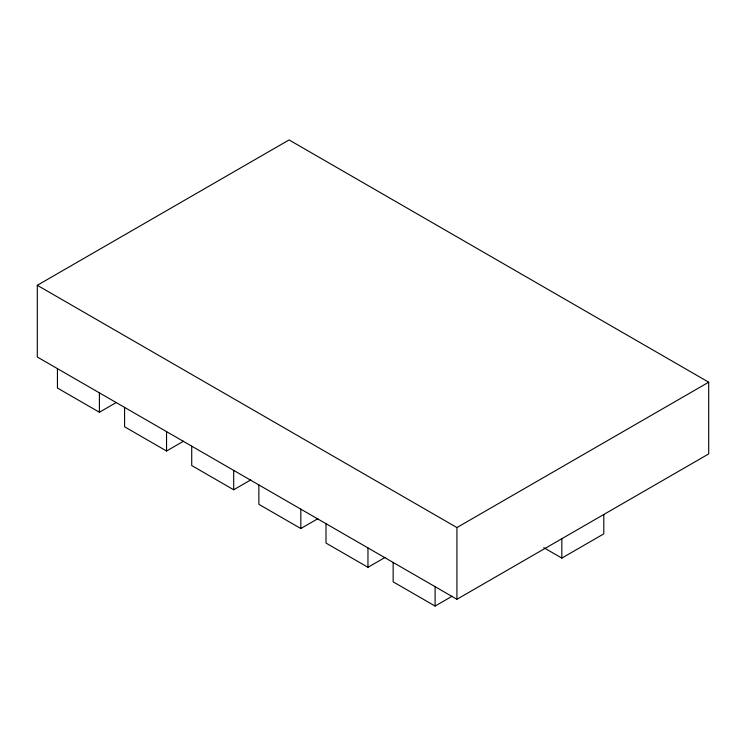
<?xml version="1.0" encoding="UTF-8"?>
<svg xmlns="http://www.w3.org/2000/svg" width="746" height="746" viewBox="0 0 746 746"><rect width="100%" height="100%" fill="white"/><g stroke="black" fill="none" stroke-linecap="round" stroke-linejoin="round"><path stroke-width="1.12" d="M37.3 285.298L289.075 139.94L708.7 382.204L708.7 453.922L456.925 599.28L37.3 357.008L37.3 285.298L456.925 527.562L708.7 382.204M57.442 368.636L57.442 388.023L99.404 412.249L116.46 402.402M124.582 407.4L124.582 426.787L166.544 451.013L183.6 441.166M191.722 446.164L191.722 465.551L233.684 489.777L250.74 479.93M258.862 484.928L258.862 504.315L300.825 528.541L317.88 518.684M326.002 523.692L326.002 543.069L367.965 567.296L385.02 557.448M393.142 562.456L393.142 581.833L435.105 606.06L452.16 596.213M543.769 547.667L561.831 558.092L603.794 533.866L603.794 514.488M561.831 538.715L561.831 558.092M456.925 527.562L456.925 599.28M435.105 586.682L435.105 606.06M367.965 547.918L367.965 567.296M300.825 509.154L300.825 528.541M233.684 470.39L233.684 489.777M166.544 431.626L166.544 451.013M99.404 392.862L99.404 412.249"/></g></svg>
